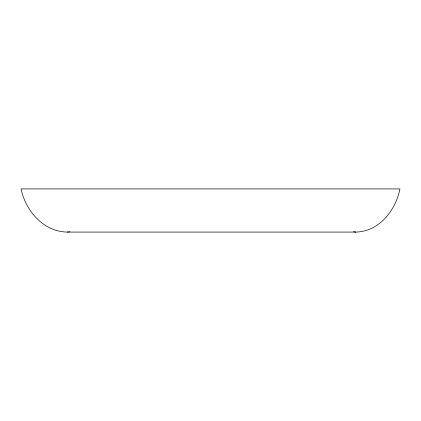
<?xml version="1.0" encoding="UTF-8"?>
<svg xmlns="http://www.w3.org/2000/svg" width="421" height="421" viewBox="0 0 421 421"><rect width="100%" height="100%" fill="white"/><g stroke="black" fill="none" stroke-linecap="round" stroke-linejoin="round"><path stroke-width="0.63" d="M355.892 232.082C379.158 231.613 395.724 210.242 399.95 188.918L21.05 188.918C25.634 210.926 43.647 231.771 67.36 232.082L355.892 232.082L353.419 231.734M67.36 232.082L69.96 231.734"/></g></svg>
